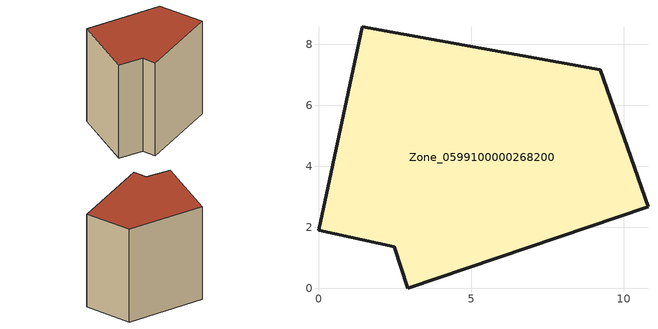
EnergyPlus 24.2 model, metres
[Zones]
Zone_0599100000268200
 floor ground (C_G): 2.92,0 2.48,1.37 0,1.91 1.44,8.57 9.23,7.17 10.8,2.68 z0
 wall outside (C_F): 2.48,1.37 2.92,0 10.8,2.68 9.23,7.17 1.44,8.57 0,1.91 2.48,1.37 z0:10.73
 roof outside (C_R): 10.8,2.68 9.23,7.17 1.44,8.57 0,1.91 2.48,1.37 2.92,0 z10.73
[BUILDING]
Pand.0599100000268200: North Axis=0; Terrain=City; Loads Convergence Tolerance Value=0.04; Temperature Convergence Tolerance Value=0.4; Solar Distribution=FullExterior; Maximum Number of Warmup Days=25; Minimum Number of Warmup Days=1
[Site:Location]
Rotterdam.The.Hague.AP_ZH_NLD Design_Conditions: Latitude=51.96; Longitude=4.45; Time Zone=1; Elevation=-4.5
[SITE:GROUNDTEMPERATURE:BUILDINGSURFACE]
18, 18, 18, 18, 18, 18, 18, 18, 18, 18, 18, 18
[MATERIAL] Thermal Absorptance=0.9; Solar Absorptance=0.7; Visible Absorptance=0.7
Name | Roughness | Thickness | Conductivity | Density | Specific Heat
G.TI.1946 | MediumSmooth | 0.15 | 1 | 540 | 1210
F.TI.1946 | Rough | 0.3 | 0.857143 | 1920 | 840
R.TI.1946 | MediumRough | 0.2 | 0.1 | 1500 | 1000
[CONSTRUCTION]
C_G: G.TI.1946
C_F: F.TI.1946
C_R: R.TI.1946
[ZONE]
Zone_0599100000268200: Type=1; Multiplier=1; Ceiling Height=Autocalculate; Volume=Autocalculate; Floor Area=autocalculate; Part of Total Floor Area=Yes
[ZONEINFILTRATION:DESIGNFLOWRATE]
Infil_Zone_0599100000268200: Zone or ZoneList or Space or SpaceList=Zone_0599100000268200; Schedule=AlwaysOn; Design Flow Rate Calculation Method=Flow/Area; Flow Rate per Floor Area=0.003; Constant Term Coefficient=1; Temperature Term Coefficient=0; Velocity Term Coefficient=0; Velocity Squared Term Coefficient=0
[HVACTEMPLATE:ZONE:IDEALLOADSAIRSYSTEM]
Zone_0599100000268200: Maximum Heating Supply Air Temperature=50; Minimum Cooling Supply Air Temperature=13; Maximum Heating Supply Air Humidity Ratio=0.0156; Minimum Cooling Supply Air Humidity Ratio=0.0077; Heating Limit=NoLimit; Cooling Limit=NoLimit; Dehumidification Control Type=ConstantSensibleHeatRatio; Cooling Sensible Heat Ratio=0.7; Dehumidification Setpoint=60; Humidification Control Type=None; Humidification Setpoint=30; Outdoor Air Method=None; Outdoor Air Flow Rate per Person=0.00944; Outdoor Air Flow Rate per Zone Floor Area=0; Outdoor Air Flow Rate per Zone=0; Demand Controlled Ventilation Type=None; Outdoor Air Economizer Type=NoEconomizer; Heat Recovery Type=None; Sensible Heat Recovery Effectiveness=0.7; Latent Heat Recovery Effectiveness=0.65
[ZONECONTROL:THERMOSTAT]
ThermostatControl_Zone_0599100000268200: Zone or ZoneList=Zone_0599100000268200; Control Type Schedule=DualSetpointControlType; Control 1=Thermostat_Zone_0599100000268200; Temperature Difference Between Cutout And Setpoint=0
[THERMOSTATSETPOINT:DUALSETPOINT]
Thermostat_Zone_0599100000268200: Heating Setpoint Temperature Schedule=HeatingSetpoint_Zone_0599100000268200; Cooling Setpoint Temperature Schedule=CoolingSetpoint_Zone_0599100000268200
[SCHEDULE:COMPACT]
HeatingSetpoint_Zone_0599100000268200: Through: 12/31, For: AllDays, Until: 24:00, 21
CoolingSetpoint_Zone_0599100000268200: Through: 12/31, For: AllDays, Until: 24:00, 24
DualSetpointControlType: Through: 12/31, For: AllDays, Until: 24:00, 4
AlwaysOn: Through: 12/31, For: AllDays, Until: 24:00, 1
